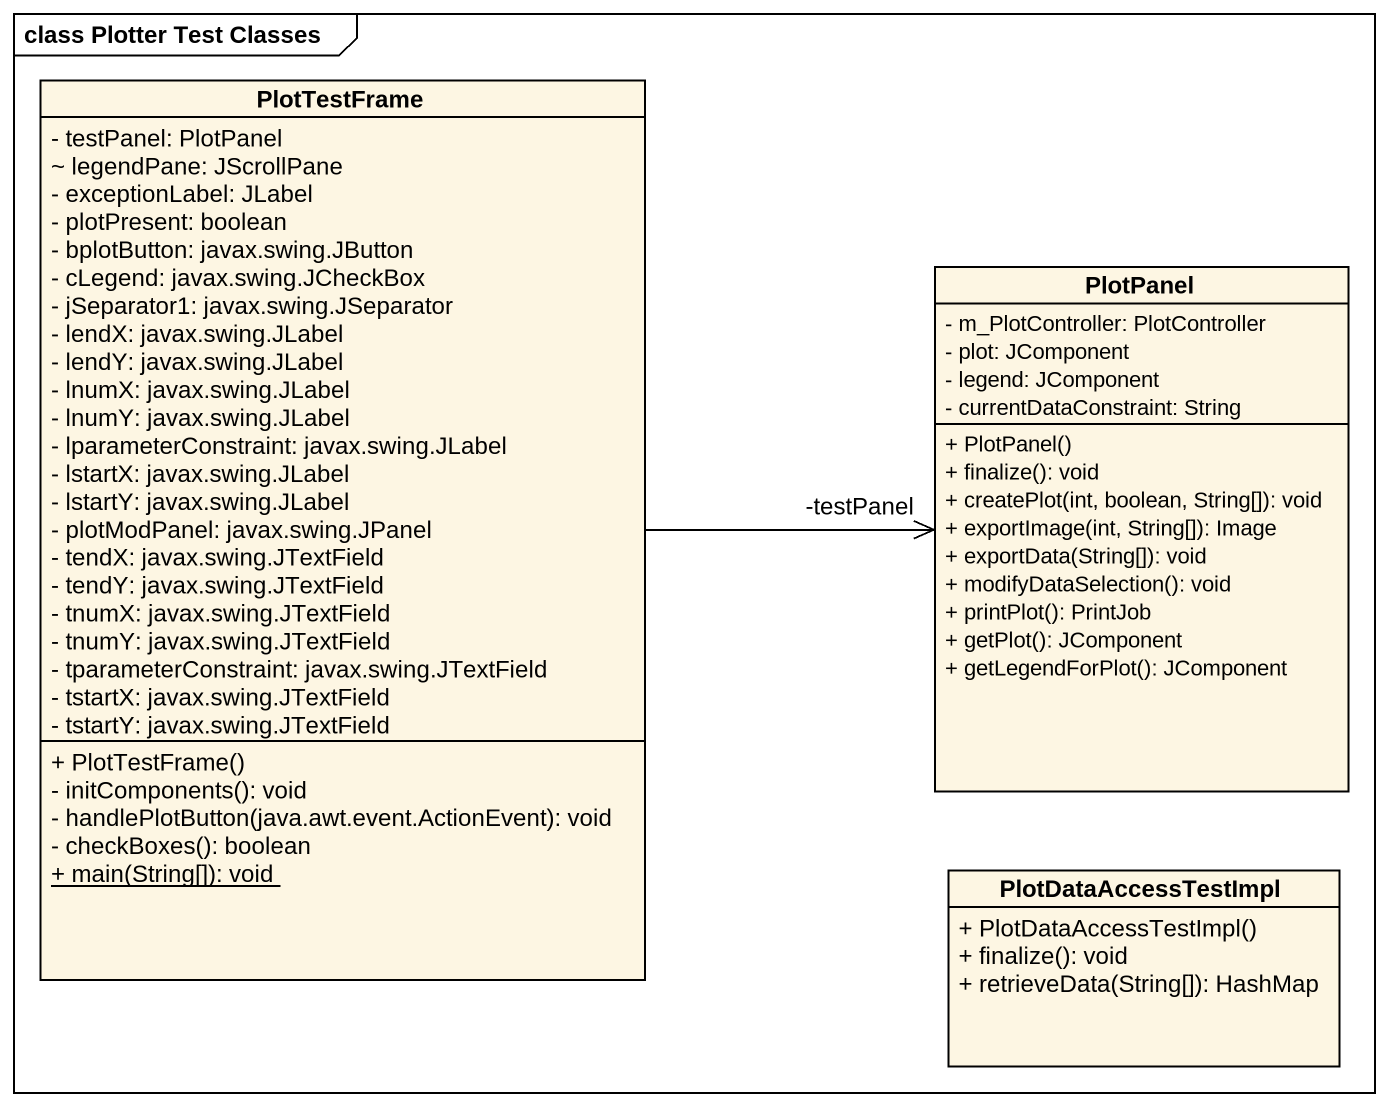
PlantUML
@startuml
mainframe class Plotter Test Classes
hide circle
hide empty members
skinparam classAttributeIconSize 0
class PlotTestFrame {
  - testPanel: PlotPanel
  ~ legendPane: JScrollPane
  - exceptionLabel: JLabel
  - plotPresent: boolean
  - bplotButton: javax.swing.JButton
  - cLegend: javax.swing.JCheckBox
  - jSeparator1: javax.swing.JSeparator
  - lendX: javax.swing.JLabel
  - lendY: javax.swing.JLabel
  - lnumX: javax.swing.JLabel
  - lnumY: javax.swing.JLabel
  - lparameterConstraint: javax.swing.JLabel
  - lstartX: javax.swing.JLabel
  - lstartY: javax.swing.JLabel
  - plotModPanel: javax.swing.JPanel
  - tendX: javax.swing.JTextField
  - tendY: javax.swing.JTextField
  - tnumX: javax.swing.JTextField
  - tnumY: javax.swing.JTextField
  - tparameterConstraint: javax.swing.JTextField
  - tstartX: javax.swing.JTextField
  - tstartY: javax.swing.JTextField
  + PlotTestFrame()
  - initComponents(): void
  - handlePlotButton(java.awt.event.ActionEvent): void
  - checkBoxes(): boolean
  {static} + main(String[]): void
}
class PlotPanel {
  - m_PlotController: PlotController
  - plot: JComponent
  - legend: JComponent
  - currentDataConstraint: String
  + PlotPanel()
  + finalize(): void
  + createPlot(int, boolean, String[]): void
  + exportImage(int, String[]): Image
  + exportData(String[]): void
  + modifyDataSelection(): void
  + printPlot(): PrintJob
  + getPlot(): JComponent
  + getLegendForPlot(): JComponent
}
class PlotDataAccessTestImpl {
  + PlotDataAccessTestImpl()
  + finalize(): void
  + retrieveData(String[]): HashMap
}
PlotTestFrame -right-> "-testPanel" PlotPanel
@enduml
